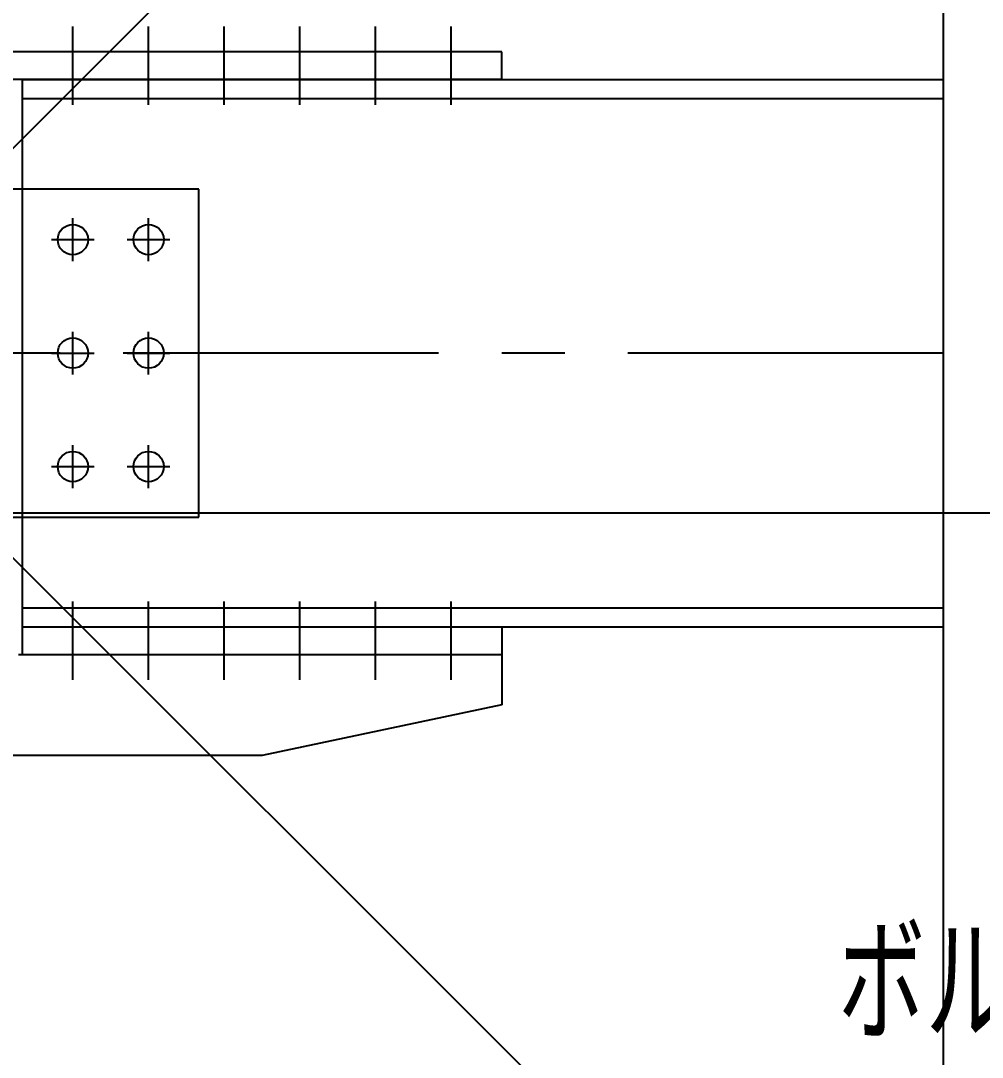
# Model space of a CAD drawing. Extents: x -668440 to 1010955, y -1678500 to 210463.
# Drawn here: x -555461 to -547837, y -899663 to -891443 of the extents above; entities that cross this region are included whole.
import ezdxf
from ezdxf.enums import TextEntityAlignment as Align

# ---------------------------------------------------------------- set-up
doc = ezdxf.new("R2010")
doc.units = 0
doc.header["$MEASUREMENT"] = 0
doc.linetypes.add('CENTER', pattern=[2, 1.25, -0.25, 0.25, -0.25])
doc.layers.get('0').update_dxf_attribs({"color": 3, "linetype": 'CONTINUOUS'})
doc.layers.add('00_ADDL', color=253, linetype='CONTINUOUS', plot=False)
for name, color, linetype in [('100', 5, 'CENTER'), ('_1-B_TXT1', 3, 'CONTINUOUS'), ('BEAM_H-434x299x10x15x13', 7, 'CONTINUOUS'), ('BOLT', 4, 'CONTINUOUS'), ('C400-R22-6M22_d', 7, 'CONTINUOUS'), ('SH400-12-3-3-M22@90(0.0)', 7, 'CONTINUOUS'), ('SP400-40-60-60-0-0-M22-200-K6-320-320-0-164-TYPE1', 7, 'CONTINUOUS')]:
    doc.layers.add(name, color=color, linetype=linetype)
doc.styles.add('S030', font='simplex.shx', dxfattribs={"width": 0.8, "bigfont": 'extfont2.shx'})

# ---------------------------------------------------------------- blocks, each defined once
blk = doc.blocks.new('剛接合部C1Y')
at = {"layer": '00_ADDL'}
for p, q in [((-223684.62063, -393132.59222), (-221884.62063, -394932.59222)), ((-221884.62063, -393132.59222), (-223684.62063, -394932.59222))]:
    blk.add_line(p, q, dxfattribs=at)
at = {"layer": '00_ADDL', "transparency": 33554661}
blk.add_line((-221019.62063, -394159.59222), (-222979.91336, -394159.59222), dxfattribs=at)
at = {"layer": '00_ADDL'}
blk.add_lwpolyline([(-223684.62063, -394932.59222), (-223684.62063, -393132.59222), (-221884.62063, -393132.59222), (-221884.62063, -394932.59222)], close=True, dxfattribs=at)
at = {"layer": '100', "linetype": 'CENTER', "ltscale": 200}
blk.add_line((-219884.62063, -394032.59222), (-225684.62063, -394032.59222), dxfattribs=at)
at = {"layer": 'BEAM_H-434x299x10x15x13'}
for p, q in [((-222614.62063, -393815.59222), (-221884.62063, -393815.59222)), ((-222614.62063, -394249.59222), (-222614.62063, -393815.59222)), ((-222614.62063, -393830.59222), (-221884.62063, -393830.59222)), ((-222614.62063, -394234.59222), (-221884.62063, -394234.59222)), ((-222614.62063, -394249.59222), (-221884.62063, -394249.59222))]:
    blk.add_line(p, q, dxfattribs=at)
at = {"layer": 'BOLT'}
for p, q in [((-222574.62063, -393835.59222), (-222574.62063, -393773.59222)), ((-222514.62063, -393835.59222), (-222514.62063, -393773.59222)), ((-222454.62063, -393835.59222), (-222454.62063, -393773.59222)), ((-222394.62063, -393835.59222), (-222394.62063, -393773.59222)), ((-222334.62063, -393835.59222), (-222334.62063, -393773.59222)), ((-222274.62063, -393835.59222), (-222274.62063, -393773.59222)), ((-222574.62063, -393959.59222), (-222574.62063, -393925.59222)), ((-222514.62063, -393959.59222), (-222514.62063, -393925.59222)), ((-222591.62063, -393942.59222), (-222557.62063, -393942.59222)), ((-222531.62063, -393942.59222), (-222497.62063, -393942.59222)), ((-222574.62063, -394049.59222), (-222574.62063, -394015.59222)), ((-222514.62063, -394049.59222), (-222514.62063, -394015.59222)), ((-222591.62063, -394032.59222), (-222557.62063, -394032.59222)), ((-222531.62063, -394032.59222), (-222497.62063, -394032.59222)), ((-222574.62063, -394139.59222), (-222574.62063, -394105.59222)), ((-222514.62063, -394139.59222), (-222514.62063, -394105.59222)), ((-222591.62063, -394122.59222), (-222557.62063, -394122.59222)), ((-222531.62063, -394122.59222), (-222497.62063, -394122.59222)), ((-222574.62063, -394291.59222), (-222574.62063, -394229.59222)), ((-222574.62063, -394291.59222), (-222574.62063, -394229.59222)), ((-222514.62063, -394291.59222), (-222514.62063, -394229.59222)), ((-222514.62063, -394291.59222), (-222514.62063, -394229.59222)), ((-222454.62063, -394291.59222), (-222454.62063, -394229.59222)), ((-222454.62063, -394291.59222), (-222454.62063, -394229.59222)), ((-222394.62063, -394291.59222), (-222394.62063, -394229.59222)), ((-222394.62063, -394291.59222), (-222394.62063, -394229.59222)), ((-222334.62063, -394291.59222), (-222334.62063, -394229.59222)), ((-222334.62063, -394291.59222), (-222334.62063, -394229.59222)), ((-222274.62063, -394291.59222), (-222274.62063, -394229.59222)), ((-222274.62063, -394291.59222), (-222274.62063, -394229.59222))]:
    blk.add_line(p, q, dxfattribs=at)
at = {"layer": 'C400-R22-6M22_d'}
for p, q in [((-222614.62063, -394271.59222), (-222614.62063, -394249.59222)), ((-222614.62063, -394249.59222), (-222234.62063, -394249.59222)), ((-222234.62063, -394249.59222), (-222234.62063, -394311.59222)), ((-222617.62063, -394271.59222), (-222234.62063, -394271.59222)), ((-222234.62063, -394311.59222), (-222424.62063, -394351.59222)), ((-222424.62063, -394351.59222), (-222624.62063, -394351.59222))]:
    blk.add_line(p, q, dxfattribs=at)
at = {"layer": 'SH400-12-3-3-M22@90(0.0)'}
for p, q in [((-222474.62063, -393902.59222), (-222634.62063, -393902.59222)), ((-222474.62063, -394162.59222), (-222474.62063, -393902.59222)), ((-222634.62063, -394162.59222), (-222474.62063, -394162.59222))]:
    blk.add_line(p, q, dxfattribs=at)
for centre in [(-222574.62063, -393942.59222), (-222514.62063, -393942.59222), (-222574.62063, -394032.59222), (-222514.62063, -394032.59222), (-222574.62063, -394122.59222), (-222514.62063, -394122.59222)]:
    blk.add_circle(centre, 12, dxfattribs=at)
at = {"layer": 'SP400-40-60-60-0-0-M22-200-K6-320-320-0-164-TYPE1'}
for p, q in [((-222234.62063, -393793.59222), (-222944.62063, -393793.59222)), ((-222234.62063, -393815.59222), (-222234.62063, -393793.59222)), ((-222234.62063, -393815.59222), (-222944.62063, -393815.59222))]:
    blk.add_line(p, q, dxfattribs=at)
at = {"layer": '_1-B_TXT1', "color": 3, "style": 'S030', "width": 0.7}
blk.add_text('ボルト締結用切欠', height=90, dxfattribs=at).set_placement((-221968.05603, -394532.9985), align=Align.MIDDLE_LEFT)

msp = doc.modelspace()

# ---------------------------------------------------------------- block references
at = {"xscale": 10, "yscale": 10, "zscale": 10}
msp.add_blockref('剛接合部C1Y', (1670698.6842, 3046247.35843, 5600), dxfattribs=at)

doc.saveas('drawing.dxf')
